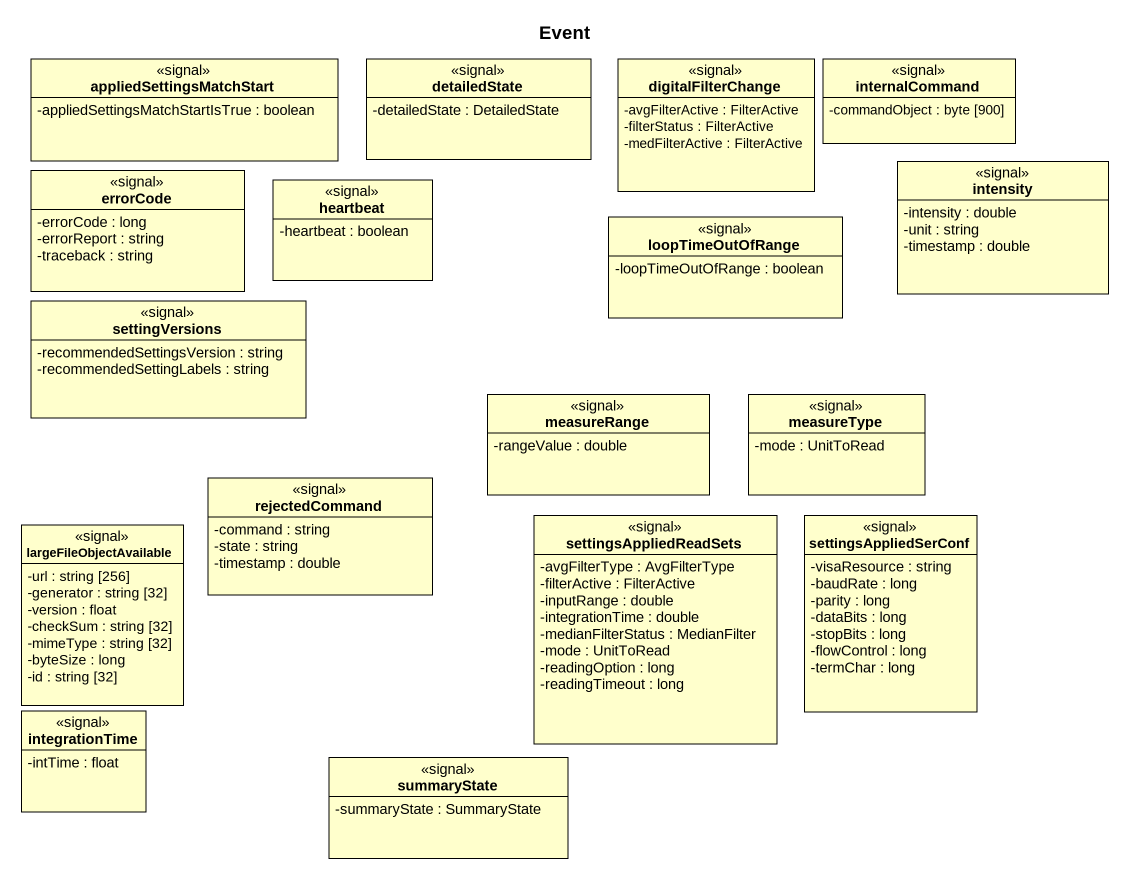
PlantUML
@startuml
title Event
hide circle
hide empty members
skinparam classAttributeIconSize 0
class appliedSettingsMatchStart <<signal>> {
  -appliedSettingsMatchStartIsTrue : boolean
}
class detailedState <<signal>> {
  -detailedState : DetailedState
}
class digitalFilterChange <<signal>> {
  -avgFilterActive : FilterActive
  -filterStatus : FilterActive
  -medFilterActive : FilterActive
}
class internalCommand <<signal>> {
  -commandObject : byte [900]
}
class errorCode <<signal>> {
  -errorCode : long
  -errorReport : string
  -traceback : string
}
class heartbeat <<signal>> {
  -heartbeat : boolean
}
class intensity <<signal>> {
  -intensity : double
  -unit : string
  -timestamp : double
}
class loopTimeOutOfRange <<signal>> {
  -loopTimeOutOfRange : boolean
}
class settingVersions <<signal>> {
  -recommendedSettingsVersion : string
  -recommendedSettingLabels : string
}
class measureRange <<signal>> {
  -rangeValue : double
}
class measureType <<signal>> {
  -mode : UnitToRead
}
class rejectedCommand <<signal>> {
  -command : string
  -state : string
  -timestamp : double
}
class largeFileObjectAvailable <<signal>> {
  -url : string [256]
  -generator : string [32]
  -version : float
  -checkSum : string [32]
  -mimeType : string [32]
  -byteSize : long
  -id : string [32]
}
class settingsAppliedReadSets <<signal>> {
  -avgFilterType : AvgFilterType
  -filterActive : FilterActive
  -inputRange : double
  -integrationTime : double
  -medianFilterStatus : MedianFilter
  -mode : UnitToRead
  -readingOption : long
  -readingTimeout : long
}
class settingsAppliedSerConf <<signal>> {
  -visaResource : string
  -baudRate : long
  -parity : long
  -dataBits : long
  -stopBits : long
  -flowControl : long
  -termChar : long
}
class integrationTime <<signal>> {
  -intTime : float
}
class summaryState <<signal>> {
  -summaryState : SummaryState
}
@enduml
